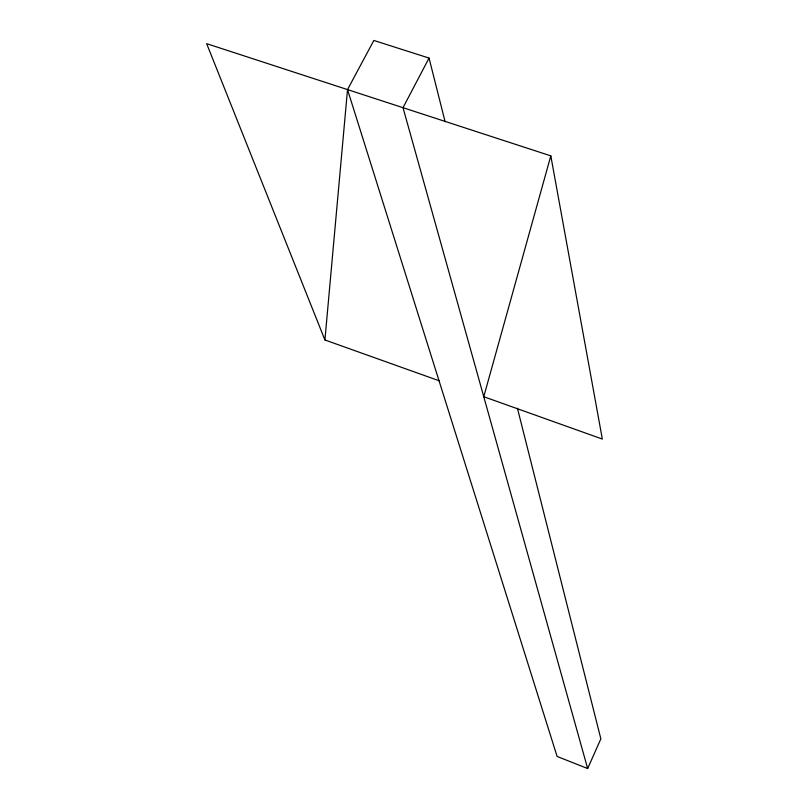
<?xml version="1.0" encoding="UTF-8"?>
<svg xmlns="http://www.w3.org/2000/svg" width="809" height="809" viewBox="0 0 809 809"><rect width="100%" height="100%" fill="white"/><g stroke="black" fill="none" stroke-linecap="round" stroke-linejoin="round"><path stroke-width="1.21" d="M439.034 380.736L324.915 339.972L347.526 89.597L373.849 40.45L429.043 58.066L445.112 121.734M550.808 155.864L483.762 396.713L602.341 439.065L550.808 155.864L206.659 43.676L324.915 339.972M347.526 89.597L557.108 756.445L587.658 768.55L600.854 738.85L517.426 408.252M429.043 58.066L403.013 107.688L587.658 768.55"/></g></svg>
